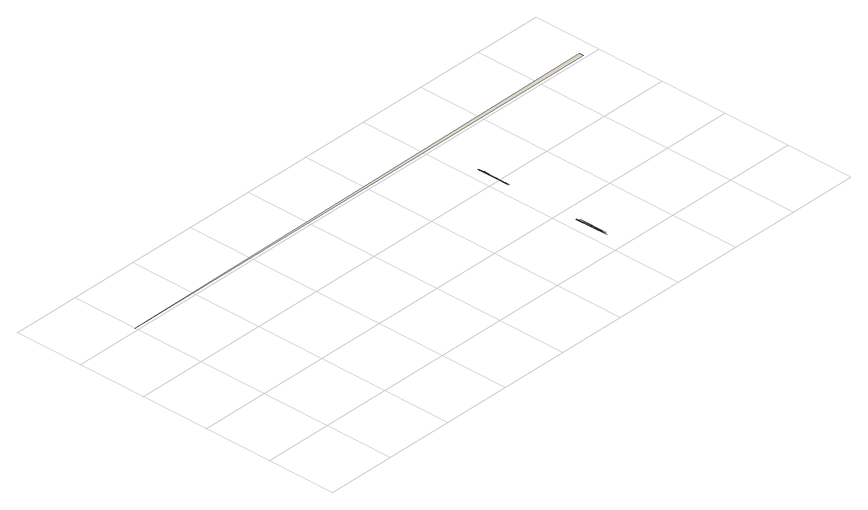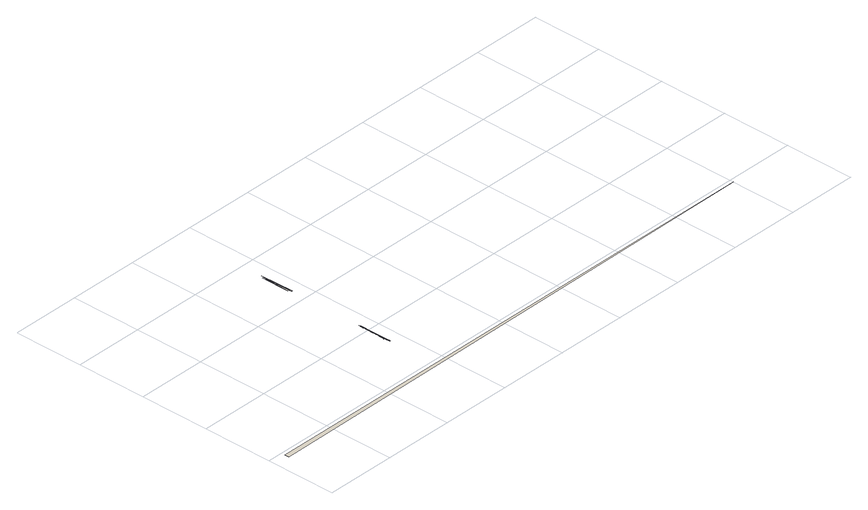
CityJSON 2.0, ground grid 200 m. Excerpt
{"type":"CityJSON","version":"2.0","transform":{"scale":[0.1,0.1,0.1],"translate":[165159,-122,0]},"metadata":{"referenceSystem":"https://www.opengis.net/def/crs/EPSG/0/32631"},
"CityObjects":{
"building1":{"type":"Building","attributes":{"properties":{"Pset_BuildingCommon":{"Reference":"Project Information","NumberOfStoreys":2},"Other":{"Category":"Project Information","Client Name":"Owner","Project Address":"Enter address here","Project Issue Date":"Issue Date","Project Name":"Project Name","Project Number":"Project Number","Project Status":"Project Status"}}},"geometry":[{"type":"MultiSurface","lod":"2.2","boundaries":[[[0,1,2]],[[3,4,5]],[[6,1,0]],[[7,5,1]],[[6,0,8]],[[6,7,1]],[[8,9,6]],[[7,6,9]],[[9,8,10]],[[11,9,10]],[[9,12,7]],[[11,13,9]],[[13,12,9]],[[11,14,13]],[[13,15,12]],[[16,13,14]],[[14,17,16]],[[16,15,13]],[[18,4,3]],[[19,20,21]],[[17,22,16]],[[22,15,16]],[[22,17,23]],[[3,5,7]],[[24,25,26]],[[15,22,27]],[[28,22,23]],[[29,22,28]],[[29,27,22]],[[3,7,12]],[[29,28,30]],[[29,31,27]],[[25,32,26]],[[30,33,29]],[[29,33,31]],[[30,34,33]],[[3,12,15]],[[34,35,33]],[[33,35,31]],[[34,36,35]],[[35,37,31]],[[3,15,27]],[[36,38,35]],[[37,35,38]],[[39,38,36]],[[3,27,31]],[[40,38,39]],[[38,41,37]],[[42,38,40]],[[41,38,42]],[[3,31,37]],[[42,40,43]],[[43,44,42]],[[42,45,41]],[[46,44,43]],[[3,37,41]],[[44,45,42]],[[46,47,45]],[[44,48,46]],[[44,46,45]],[[48,45,44]],[[45,3,41]],[[45,47,3]],[[49,50,51]],[[52,49,51]],[[53,54,55]],[[53,55,56]],[[56,55,57]],[[55,58,57]],[[54,53,59]],[[53,56,60]],[[57,60,56]],[[55,61,58]],[[54,59,62]],[[53,60,59]],[[63,60,57]],[[55,64,61]],[[59,60,63]],[[58,63,57]],[[54,62,65]],[[55,66,64]],[[63,62,59]],[[54,65,67]],[[68,63,58]],[[55,69,66]],[[62,63,68]],[[58,61,68]],[[54,67,70]],[[55,71,69]],[[62,68,65]],[[68,61,64]],[[68,64,72]],[[65,68,72]],[[55,73,71]],[[54,70,74]],[[65,72,67]],[[75,72,64]],[[64,66,75]],[[75,67,72]],[[55,76,73]],[[75,66,69]],[[54,74,77]],[[75,70,67]],[[55,78,76]],[[79,75,69]],[[75,79,70]],[[69,71,79]],[[54,77,80]],[[55,81,78]],[[71,82,79]],[[79,74,70]],[[71,73,82]],[[79,82,74]],[[55,83,81]],[[54,80,84]],[[85,82,73]],[[74,82,85]],[[55,86,83]],[[73,76,85]],[[54,84,87]],[[85,77,74]],[[55,88,86]],[[54,87,89]],[[76,90,85]],[[77,85,90]],[[55,91,88]],[[76,78,90]],[[55,92,91]],[[93,94,95]],[[90,80,77]],[[78,96,90]],[[55,97,92]],[[90,96,80]],[[96,78,81]],[[55,98,97]],[[80,96,99]],[[96,81,99]],[[55,100,98]],[[99,84,80]],[[101,99,81]],[[55,102,100]],[[101,81,83]],[[99,101,84]],[[103,104,105]],[[55,106,102]],[[101,87,84]],[[107,101,83]],[[55,108,106]],[[87,101,107]],[[83,86,107]],[[55,109,108]],[[107,89,87]],[[86,88,107]],[[54,89,110]],[[111,107,88]],[[112,89,107]],[[111,88,91]],[[111,112,107]],[[91,113,111]],[[112,111,113]],[[113,91,92]],[[92,97,113]],[[113,114,112]],[[97,115,113]],[[114,113,115]],[[97,98,115]],[[115,116,114]],[[117,115,98]],[[98,100,117]],[[115,117,116]],[[54,110,118]],[[93,95,119]],[[100,120,117]],[[116,117,120]],[[100,102,120]],[[89,112,110]],[[121,116,120]],[[122,123,124]],[[102,106,120]],[[125,126,123]],[[127,126,128]],[[125,123,122]],[[120,106,129]],[[121,120,129]],[[125,130,122]],[[126,128,131]],[[128,126,132]],[[127,126,125]],[[123,126,132]],[[125,130,133]],[[126,123,134]],[[103,135,104]],[[112,114,110]],[[108,129,106]],[[134,124,123]],[[136,123,124]],[[136,122,124]],[[137,125,138]],[[129,139,121]],[[140,124,122]],[[127,125,138]],[[108,141,129]],[[140,130,122]],[[127,138,142]],[[143,122,130]],[[141,139,129]],[[143,133,130]],[[128,132,131]],[[108,109,141]],[[126,131,132]],[[144,130,133]],[[126,134,132]],[[114,116,110]],[[123,132,134]],[[144,125,133]],[[145,133,125]],[[136,134,123]],[[134,136,124]],[[109,146,141]],[[139,141,146]],[[145,137,125]],[[140,136,124]],[[147,125,137]],[[136,140,122]],[[138,137,147]],[[137,138,148]],[[142,138,148]],[[143,140,122]],[[109,149,146]],[[138,142,150]],[[127,142,150]],[[140,143,130]],[[142,127,151]],[[146,152,139]],[[144,143,130]],[[132,131,149]],[[116,121,110]],[[143,144,133]],[[149,153,132]],[[134,132,153]],[[145,144,133]],[[134,153,154]],[[149,155,146]],[[144,145,125]],[[134,154,136]],[[140,154,156]],[[140,136,154]],[[147,145,125]],[[152,146,155]],[[109,157,149]],[[145,147,137]],[[149,158,155]],[[159,156,160]],[[137,148,147]],[[138,147,148]],[[140,156,143]],[[156,159,143]],[[138,150,148]],[[142,148,150]],[[142,151,150]],[[127,150,151]],[[159,160,161]],[[121,139,110]],[[143,159,144]],[[160,162,161]],[[149,157,158]],[[155,158,163]],[[144,159,145]],[[164,162,165]],[[164,161,162]],[[159,161,147]],[[155,166,152]],[[145,159,147]],[[164,165,167]],[[164,161,168]],[[158,157,163]],[[169,155,163]],[[148,147,161]],[[170,164,167]],[[171,148,161]],[[161,168,171]],[[170,164,168]],[[166,155,169]],[[171,150,148]],[[139,152,110]],[[171,151,150]],[[172,173,167]],[[172,170,167]],[[168,174,171]],[[169,163,175]],[[151,171,174]],[[170,176,168]],[[163,157,175]],[[176,174,168]],[[172,176,170]],[[177,173,178]],[[172,173,177]],[[177,178,179]],[[180,174,176]],[[172,181,176]],[[175,182,169]],[[172,183,177]],[[180,176,184]],[[175,157,185]],[[169,186,166]],[[187,181,172]],[[184,176,181]],[[183,187,172]],[[188,179,177]],[[177,189,183]],[[177,190,189]],[[152,166,110]],[[175,185,182]],[[190,188,177]],[[191,192,179]],[[193,188,179]],[[169,182,186]],[[193,179,192]],[[157,186,185]],[[194,191,195]],[[191,194,192]],[[196,185,182]],[[197,194,195]],[[186,182,185]],[[186,196,182]],[[166,186,110]],[[110,186,157]],[[52,198,49]],[[199,200,201]]]}]}
},
"vertices":[
[10371,1112,0],[10373,1092,0],[10371,1084,0],[10377,1569,0],[10377,595,0],[10377,1082,0],[10373,1125,0],[10377,1133,0],[10371,1139,0],[10373,1177,0],[10371,1166,0],[10371,1193,0],[10377,1183,0],[10374,1208,0],[10371,1221,0],[10377,1235,0],[10373,1239,0],[10371,1249,0],[10355,1569,0],[10377,1521,0],[10377,1486,0],[10377,678,0],[10373,1282,0],[10371,1276,0],[10377,680,0],[10377,1483,0],[10420,1483,0],[10377,1286,0],[10371,1303,0],[10373,1312,0],[10371,1331,0],[10377,1337,0],[10420,680,0],[10373,1342,0],[10371,1358,0],[10373,1372,0],[10371,1386,0],[10377,1388,0],[10373,1417,0],[10371,1413,0],[10371,1440,0],[10377,1440,0],[10373,1455,0],[10371,1468,0],[10373,1492,0],[10377,1491,0],[10371,1496,0],[10355,1524,0],[10373,1493,0],[10377,3735,0],[10377,1530,0],[10377,1,0],[10377,6100,0],[10377,3773,0],[10377,3696,0],[10355,3740,0],[10371,3769,0],[10371,3797,0],[10371,3824,0],[10377,3801,0],[10373,3772,0],[10371,3852,0],[10377,3829,0],[10373,3816,0],[10371,3879,0],[10377,3856,0],[10371,3906,0],[10377,3883,0],[10373,3854,0],[10371,3934,0],[10377,3931,0],[10371,3962,0],[10373,3881,0],[10371,3989,0],[10377,3978,0],[10373,3907,0],[10371,4031,0],[10377,4030,0],[10371,4073,0],[10373,3947,0],[10377,4081,0],[10371,4115,0],[10373,3980,0],[10371,4159,0],[10377,4132,0],[10373,4010,0],[10371,4186,0],[10377,4158,0],[10371,4213,0],[10377,4183,0],[10373,4052,0],[10371,4241,0],[10371,4268,0],[10377,3779,0],[10377,3744,0],[10377,4622,0],[10373,4082,0],[10371,4296,0],[10371,4322,0],[10374,4113,0],[10371,4350,0],[10373,4145,0],[10371,4378,0],[10403,3779,0],[10403,4566,0],[10403,3800,0],[10371,4405,0],[10373,4194,0],[10371,4433,0],[10371,4460,0],[10377,4670,0],[10373,4227,0],[10377,4235,0],[10373,4278,0],[10377,4286,0],[10374,4309,0],[10377,4337,0],[10373,4341,0],[10355,4670,0],[10377,4587,0],[10373,4384,0],[10377,4388,0],[10378,4369,0],[10374,4369,0],[10376,4369,0],[10387,4369,0],[10372,4369,0],[10393,4369,0],[10371,4369,0],[10373,4413,0],[10382,4369,0],[10371,4485,0],[10372,4485,0],[10384,4369,0],[10374,4485,0],[10403,4587,0],[10376,4485,0],[10389,4369,0],[10391,4369,0],[10377,4440,0],[10378,4485,0],[10373,4444,0],[10392,4369,0],[10382,4485,0],[10384,4485,0],[10387,4485,0],[10373,4474,0],[10389,4485,0],[10391,4485,0],[10371,4487,0],[10392,4485,0],[10393,4485,0],[10377,4491,0],[10372,4490,0],[10372,4493,0],[10373,4518,0],[10373,4496,0],[10355,4626,0],[10371,4515,0],[10377,4493,0],[10374,4500,0],[10383,4496,0],[10376,4502,0],[10371,4543,0],[10382,4502,0],[10379,4504,0],[10377,4542,0],[10382,4507,0],[10388,4495,0],[10373,4556,0],[10387,4501,0],[10389,4490,0],[10391,4503,0],[10384,4509,0],[10394,4490,0],[10371,4570,0],[10394,4494,0],[10392,4507,0],[10387,4511,0],[10391,4512,0],[10398,4491,0],[10398,4493,0],[10373,4595,0],[10398,4496,0],[10398,4492,0],[10371,4597,0],[10377,4592,0],[10398,4494,0],[10398,4505,0],[10398,4500,0],[10398,4502,0],[10394,4512,0],[10398,4509,0],[10398,4507,0],[10398,4512,0],[10396,4513,0],[10373,4594,0],[10398,4513,0],[10377,4631,0],[15570,6224,0],[5,6100,0],[15570,6100,0]
]}
